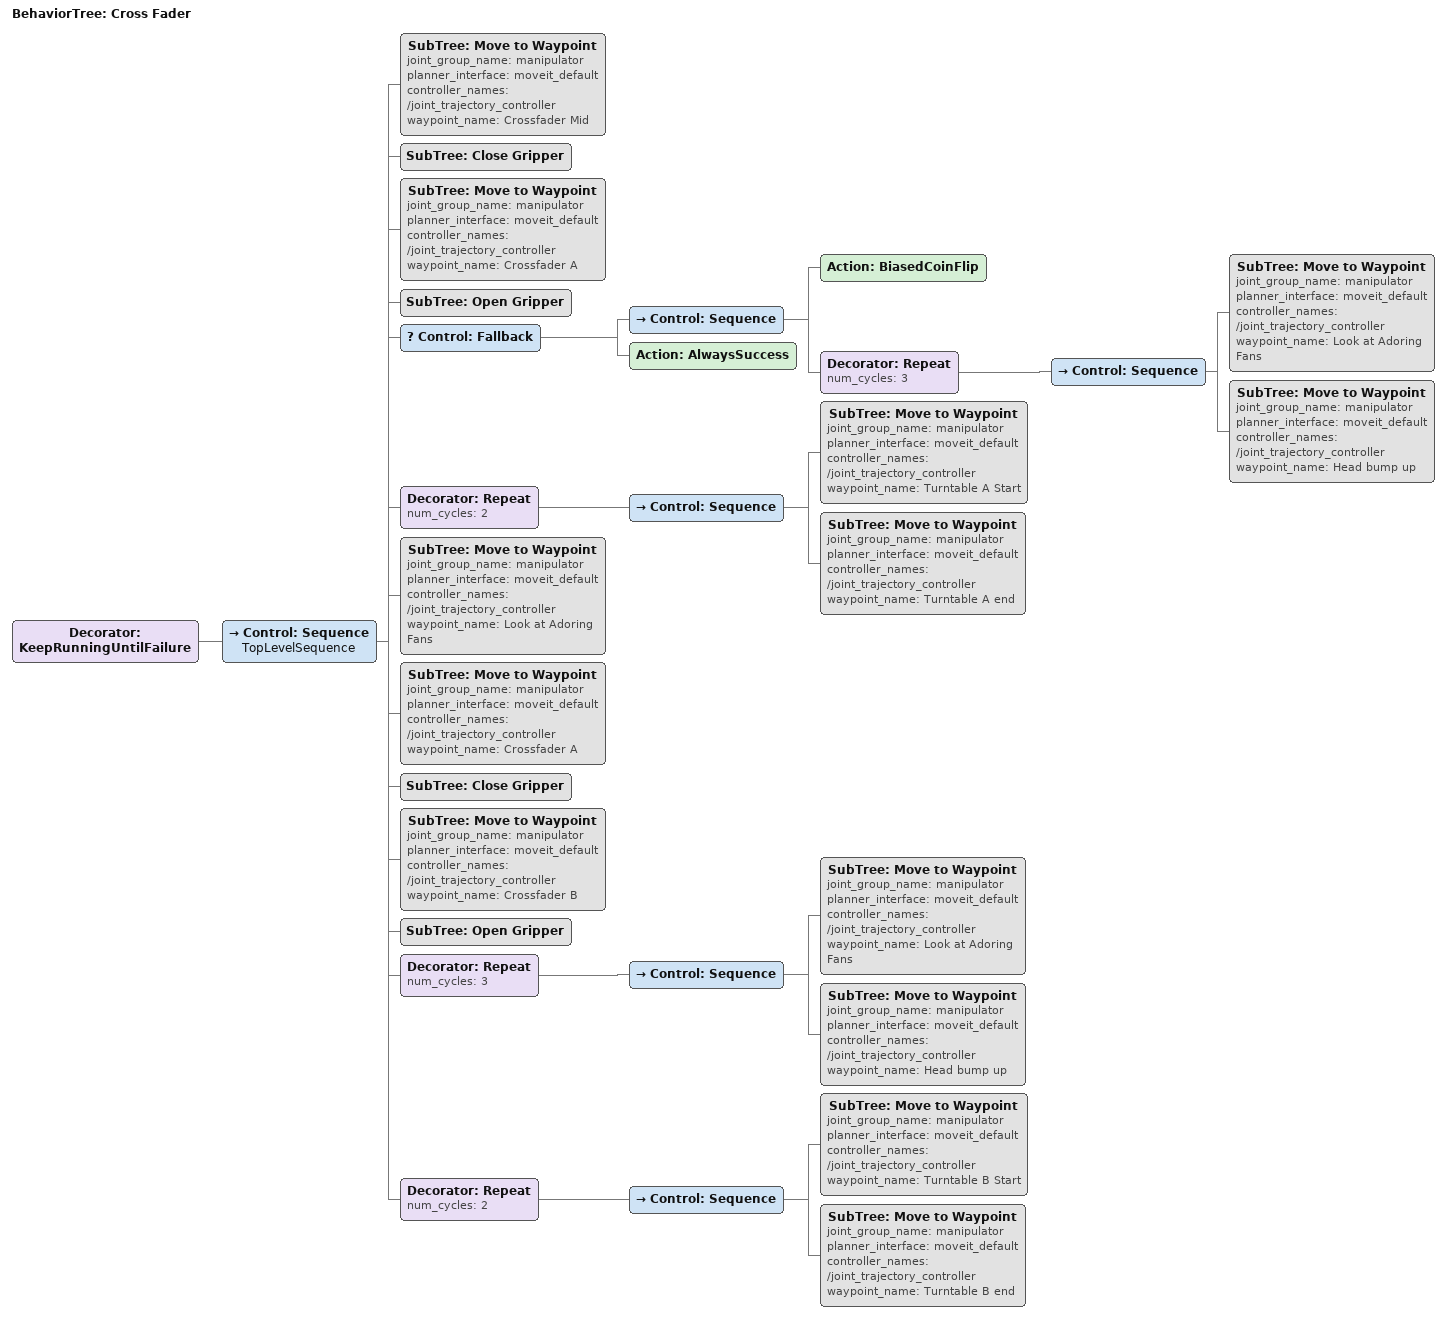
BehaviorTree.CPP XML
<?xml version="1.0" encoding="utf-8" ?>
<root BTCPP_format="4" main_tree_to_execute="Cross Fader">
  <BehaviorTree ID="Cross Fader" _description="">
    <Decorator ID="KeepRunningUntilFailure">
      <Control ID="Sequence" name="TopLevelSequence">
        <SubTree
          ID="Move to Waypoint"
          joint_group_name="manipulator"
          planner_interface="moveit_default"
          controller_names="/joint_trajectory_controller"
          waypoint_name="Crossfader Mid"
        />
        <SubTree ID="Close Gripper" />
        <SubTree
          ID="Move to Waypoint"
          joint_group_name="manipulator"
          planner_interface="moveit_default"
          controller_names="/joint_trajectory_controller"
          waypoint_name="Crossfader A"
        />
        <SubTree ID="Open Gripper" />
        <Control ID="Fallback">
          <Control ID="Sequence">
            <Action ID="BiasedCoinFlip" />
            <Decorator ID="Repeat" num_cycles="3">
              <Control ID="Sequence">
                <SubTree
                  ID="Move to Waypoint"
                  joint_group_name="manipulator"
                  planner_interface="moveit_default"
                  controller_names="/joint_trajectory_controller"
                  waypoint_name="Look at Adoring Fans"
                />
                <SubTree
                  ID="Move to Waypoint"
                  joint_group_name="manipulator"
                  planner_interface="moveit_default"
                  controller_names="/joint_trajectory_controller"
                  waypoint_name="Head bump up"
                />
              </Control>
            </Decorator>
          </Control>
          <Action ID="AlwaysSuccess" />
        </Control>
        <Decorator ID="Repeat" num_cycles="2">
          <Control ID="Sequence">
            <SubTree
              ID="Move to Waypoint"
              joint_group_name="manipulator"
              planner_interface="moveit_default"
              controller_names="/joint_trajectory_controller"
              waypoint_name="Turntable A Start"
            />
            <SubTree
              ID="Move to Waypoint"
              joint_group_name="manipulator"
              planner_interface="moveit_default"
              controller_names="/joint_trajectory_controller"
              waypoint_name="Turntable A end"
            />
          </Control>
        </Decorator>
        <SubTree
          ID="Move to Waypoint"
          joint_group_name="manipulator"
          planner_interface="moveit_default"
          controller_names="/joint_trajectory_controller"
          waypoint_name="Look at Adoring Fans"
        />
        <SubTree
          ID="Move to Waypoint"
          joint_group_name="manipulator"
          planner_interface="moveit_default"
          controller_names="/joint_trajectory_controller"
          waypoint_name="Crossfader A"
        />
        <SubTree ID="Close Gripper" />
        <SubTree
          ID="Move to Waypoint"
          joint_group_name="manipulator"
          planner_interface="moveit_default"
          controller_names="/joint_trajectory_controller"
          waypoint_name="Crossfader B"
        />
        <SubTree ID="Open Gripper" />
        <Decorator ID="Repeat" num_cycles="3">
          <Control ID="Sequence">
            <SubTree
              ID="Move to Waypoint"
              joint_group_name="manipulator"
              planner_interface="moveit_default"
              controller_names="/joint_trajectory_controller"
              waypoint_name="Look at Adoring Fans"
            />
            <SubTree
              ID="Move to Waypoint"
              joint_group_name="manipulator"
              planner_interface="moveit_default"
              controller_names="/joint_trajectory_controller"
              waypoint_name="Head bump up"
            />
          </Control>
        </Decorator>
        <Decorator ID="Repeat" num_cycles="2">
          <Control ID="Sequence">
            <SubTree
              ID="Move to Waypoint"
              joint_group_name="manipulator"
              planner_interface="moveit_default"
              controller_names="/joint_trajectory_controller"
              waypoint_name="Turntable B Start"
            />
            <SubTree
              ID="Move to Waypoint"
              joint_group_name="manipulator"
              planner_interface="moveit_default"
              controller_names="/joint_trajectory_controller"
              waypoint_name="Turntable B end"
            />
          </Control>
        </Decorator>
      </Control>
    </Decorator>
  </BehaviorTree>
</root>
